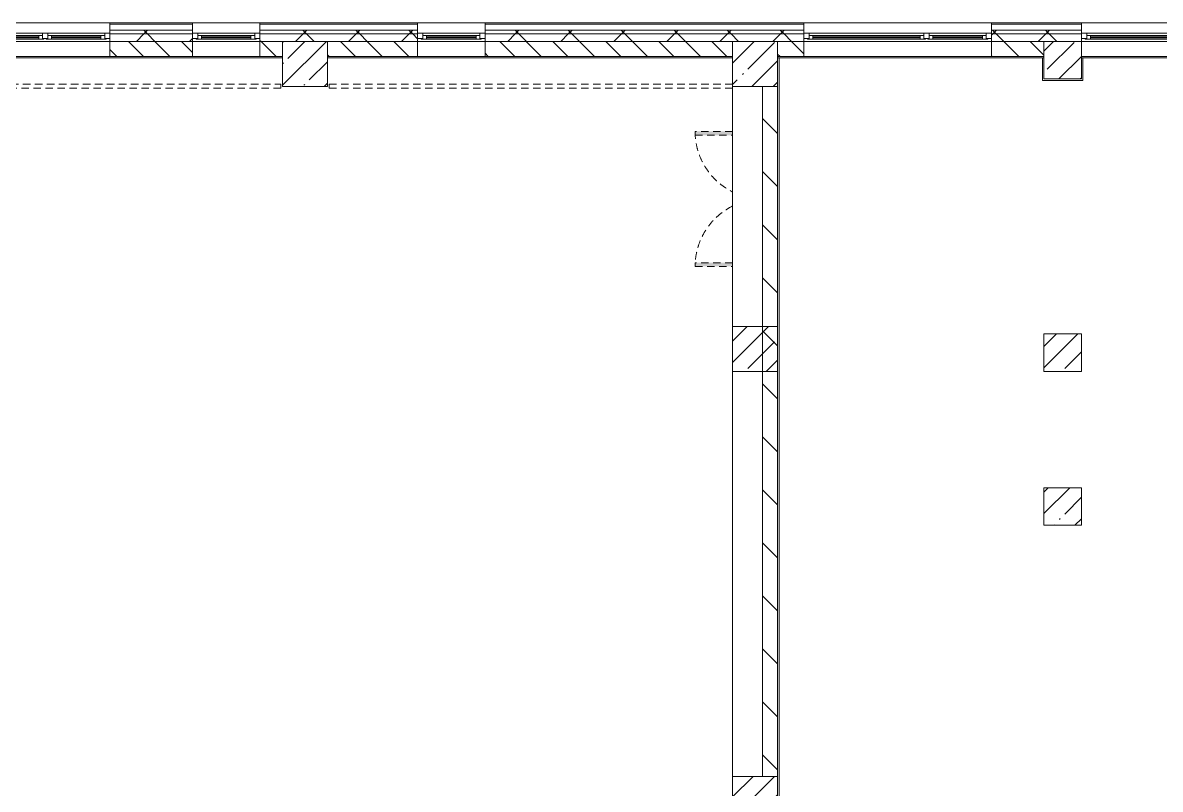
# Model space of a CAD drawing. Header units: millimetres. Extents: x 81382 to 274764, y -8553 to 29000.
# Drawn here: x 204452 to 219614, y 17129 to 27350 of the extents above; entities that cross this region are included whole.
import ezdxf

# ---------------------------------------------------------------- set-up
doc = ezdxf.new("R2010")
doc.units = ezdxf.units.MM
doc.linetypes.add('200_ШТРИХ__ш1_п0_6_', pattern=[160, 100, -60])
for name, color, linetype, lineweight in [('A-DETL-MBND-1', 7, '200_ШТРИХ__ш1_п0_6_', 9), ('A-GLAZ-3', 7, 'Continuous', 5), ('A-WALL', 7, 'Continuous', 9), ('A-WALL-2', 7, 'Continuous', 5), ('I-WALL-2', 7, 'Continuous', 5), ('S-COLS-1', 7, 'Continuous', 5)]:
    doc.layers.add(name, color=color, linetype=linetype, lineweight=lineweight)
doc.layers.add('A-FLOR-2', color=7, linetype='Continuous', lineweight=5, true_color=0xaaaaaa)
pattern_1 = [(45, (147753.76, 0), (-285.1231, 285.1231), []), (45, (148038.9, 0), (-285.1231, 285.1231), [504.031, -100.806, 16.764, -84.042])]
pattern_2 = [(45, (147753.76, 0), (-353.5534, 353.5534), []), (135, (147753.76, 0), (-353.5534, -353.5534), [])]

# ---------------------------------------------------------------- blocks, each defined once
blk = doc.blocks.new('BSC_Колонна _Прямоугольная - 600х600-V208-3_9_3_птичка')
at = {"layer": 'S-COLS-1'}
h = blk.add_hatch(dxfattribs=at)
h.set_pattern_fill('FP_88', color=256, style=0, pattern_type=2)
h.set_pattern_definition([(45, (-66460, -17000), (-285.1231, 285.1231), []), (45, (-66174.88, -17000), (-285.1231, 285.1231), [504.031, -100.806, 16.764, -84.042])])
h.paths.add_polyline_path([(-300, -300), (300, -300), (300, 300), (-300, 300)])
for p, q in [((300, 300), (-300, 300)), ((-300, 300), (-300, -300)), ((300, -300), (300, 300)), ((-300, -300), (300, -300))]:
    blk.add_line(p, q, dxfattribs=at)
blk = doc.blocks.new('BSC_Колонна _Прямоугольная - 500х500-V225-3_9_3_птичка')
at = {"layer": 'S-COLS-1'}
h = blk.add_hatch(dxfattribs=at)
h.set_pattern_fill('FP_107', color=256, style=0, pattern_type=2)
h.set_pattern_definition([(45, (-70560, -22950), (-285.1231, 285.1231), []), (45, (-70274.88, -22950), (-285.1231, 285.1231), [504.031, -100.806, 16.764, -84.042])])
h.paths.add_polyline_path([(-250, -250), (250, -250), (250, 250), (-250, 250)])
for p, q in [((250, 250), (-250, 250)), ((-250, 250), (-250, -250)), ((250, -250), (250, 250)), ((-250, -250), (250, -250))]:
    blk.add_line(p, q, dxfattribs=at)
blk = doc.blocks.new('120_Окно_СКБ_2Ст - 120_Окно_СКБ_2Ст 3100х2500 _мал_створка слева_ 2-19089248-3_9_3_птичка')
at = {"layer": 'A-GLAZ-3'}
for p, q in [((-1550, -75), (-1550, -5)), ((-1550, -5), (-1480, -5)), ((1550, -5), (-1550, -5)), ((-1480, -75), (-1550, -75)), ((-1550, -75), (-1500, -75)), ((-1480, -75), (-1500, -75)), ((-1500, -75), (-1500, -85)), ((-1500, -85), (670, -85)), ((670, -85), (-1500, -85)), ((-1480, -5), (-1480, -75)), ((650, -35), (-1480, -35)), ((-1480, -35), (-1480, -75)), ((-1430, -85), (-1430, -35)), ((-1430, -55), (600, -55)), ((600, -65), (-1430, -65)), ((600, -85), (600, -35)), ((650, -75), (650, -5)), ((650, -5), (720, -5)), ((650, -75), (650, -35)), ((720, -75), (650, -75)), ((670, -75), (650, -75)), ((670, -75), (700, -75)), ((670, -85), (670, -75)), ((720, -75), (700, -75)), ((700, -75), (700, -85)), ((700, -85), (1500, -85)), ((1500, -85), (700, -85)), ((720, -5), (720, -75)), ((1480, -35), (720, -35)), ((720, -35), (720, -75)), ((770, -85), (770, -35)), ((770, -55), (1430, -55)), ((1430, -65), (770, -65)), ((1430, -85), (1430, -35)), ((1480, -75), (1480, -5)), ((1480, -5), (1550, -5)), ((1480, -75), (1480, -35)), ((1550, -75), (1480, -75)), ((1500, -75), (1480, -75)), ((1500, -75), (1550, -75)), ((1500, -85), (1500, -75)), ((1550, -5), (1550, -75))]:
    blk.add_line(p, q, dxfattribs=at)
blk = doc.blocks.new('110_Дверь_СКБ_2Ст - Д-10 1800x2100h_Актовый зал EI30-32403870-3_9_3_птичка')
at = {"layer": 'A-DETL-MBND-1'}
for points in [[(-887.5, 500), (-837.5, 500), (-837.5, 1000), (-887.5, 1000)], [(862.5, 1000), (862.5, 500), (912.5, 500), (912.5, 1000)]]:
    blk.add_hatch(color=256, dxfattribs=at).paths.add_polyline_path(points)
for p, q in [((-887.5, 1000), (-887.5, 500)), ((-837.5, 1000), (-887.5, 1000)), ((-837.5, 500), (-837.5, 1000)), ((912.5, 1000), (862.5, 1000)), ((862.5, 1000), (862.5, 500)), ((912.5, 500), (912.5, 1000))]:
    blk.add_line(p, q, dxfattribs=at)
for centre, start, end in [((-887.5, 100), 26.74452, 90), ((912.5, 100), 90, 153.25548)]:
    blk.add_arc(centre, 900, start, end, dxfattribs=at)
blk = doc.blocks.new('BSC_Колонна _Прямоугольная - 500х500-V291-3_9_3_птичка')
at = {"layer": 'S-COLS-1'}
h = blk.add_hatch(dxfattribs=at)
h.set_pattern_fill('FP_125', color=256, style=0, pattern_type=2)
h.set_pattern_definition([(45, (-70560, -20900), (-285.1231, 285.1231), []), (45, (-70274.88, -20900), (-285.1231, 285.1231), [504.031, -100.806, 16.764, -84.042])])
h.paths.add_polyline_path([(-250, -250), (250, -250), (250, 250), (-250, 250)])
for p, q in [((250, 250), (-250, 250)), ((-250, 250), (-250, -250)), ((250, -250), (250, 250)), ((-250, -250), (250, -250))]:
    blk.add_line(p, q, dxfattribs=at)
blk = doc.blocks.new('120_Окно_СКБ_1Ст - 120_Окно_СКБ_1Ст 900х2500_h_-19906774-3_9_3_птичка')
at = {"layer": 'A-GLAZ-3'}
for p, q in [((-450, -75), (-450, -5)), ((-450, -5), (-380, -5)), ((450, -5), (-450, -5)), ((-380, -75), (-450, -75)), ((-450, -75), (-400, -75)), ((-380, -75), (-400, -75)), ((-400, -75), (-400, -85)), ((-400, -85), (400, -85)), ((400, -85), (-400, -85)), ((-380, -5), (-380, -75)), ((380, -35), (-380, -35)), ((-380, -35), (-380, -75)), ((-330, -85), (-330, -35)), ((-330, -55), (330, -55)), ((330, -65), (-330, -65)), ((330, -85), (330, -35)), ((380, -75), (380, -5)), ((380, -5), (450, -5)), ((380, -75), (380, -35)), ((450, -75), (380, -75)), ((400, -75), (380, -75)), ((400, -75), (450, -75)), ((400, -85), (400, -75)), ((450, -5), (450, -75))]:
    blk.add_line(p, q, dxfattribs=at)
blk = doc.blocks.new('120_Окно_СКБ_2Ст - 120_Окно_СКБ_2Ст 2500х2500 _мал створка справа_-23206729-3_9_3_птичка')
at = {"layer": 'A-GLAZ-3'}
for p, q in [((-1250, -75), (-1250, -5)), ((-1250, -5), (-1180, -5)), ((1250, -5), (-1250, -5)), ((-1180, -75), (-1250, -75)), ((-1250, -75), (-1200, -75)), ((-1180, -75), (-1200, -75)), ((-1200, -75), (-1200, -85)), ((-1200, -85), (370, -85)), ((370, -85), (-1200, -85)), ((-1180, -5), (-1180, -75)), ((350, -35), (-1180, -35)), ((-1180, -35), (-1180, -75)), ((-1130, -85), (-1130, -35)), ((-1130, -55), (300, -55)), ((300, -65), (-1130, -65)), ((300, -85), (300, -35)), ((350, -75), (350, -5)), ((350, -5), (420, -5)), ((350, -75), (350, -35)), ((420, -75), (350, -75)), ((370, -75), (350, -75)), ((370, -75), (400, -75)), ((370, -85), (370, -75)), ((420, -75), (400, -75)), ((400, -75), (400, -85)), ((400, -85), (1200, -85)), ((1200, -85), (400, -85)), ((420, -5), (420, -75)), ((1180, -35), (420, -35)), ((420, -35), (420, -75)), ((470, -85), (470, -35)), ((470, -55), (1130, -55)), ((1130, -65), (470, -65)), ((1130, -85), (1130, -35)), ((1180, -75), (1180, -5)), ((1180, -5), (1250, -5)), ((1180, -75), (1180, -35)), ((1250, -75), (1180, -75)), ((1200, -75), (1180, -75)), ((1200, -75), (1250, -75)), ((1200, -85), (1200, -75)), ((1250, -5), (1250, -75))]:
    blk.add_line(p, q, dxfattribs=at)
blk = doc.blocks.new('120_Окно_СКБ_2Ст - 120_Окно_СКБ_2Ст 2100х2400 _мал створка справа_-19092174-3_9_3_птичка')
at = {"layer": 'A-GLAZ-3'}
for p, q in [((-1050, -75), (-1050, -5)), ((-1050, -5), (-980, -5)), ((1050, -5), (-1050, -5)), ((-980, -75), (-1050, -75)), ((-1050, -75), (-1000, -75)), ((-980, -75), (-1000, -75)), ((-1000, -75), (-1000, -85)), ((-1000, -85), (170, -85)), ((170, -85), (-1000, -85)), ((-980, -5), (-980, -75)), ((150, -35), (-980, -35)), ((-980, -35), (-980, -75)), ((-930, -85), (-930, -35)), ((-930, -55), (100, -55)), ((100, -65), (-930, -65)), ((100, -85), (100, -35)), ((150, -75), (150, -5)), ((150, -5), (220, -5)), ((150, -75), (150, -35)), ((220, -75), (150, -75)), ((170, -75), (150, -75)), ((170, -75), (200, -75)), ((170, -85), (170, -75)), ((220, -75), (200, -75)), ((200, -75), (200, -85)), ((200, -85), (1000, -85)), ((1000, -85), (200, -85)), ((220, -5), (220, -75)), ((980, -35), (220, -35)), ((220, -35), (220, -75)), ((270, -85), (270, -35)), ((270, -55), (930, -55)), ((930, -65), (270, -65)), ((930, -85), (930, -35)), ((980, -75), (980, -5)), ((980, -5), (1050, -5)), ((980, -75), (980, -35)), ((1050, -75), (980, -75)), ((1000, -75), (980, -75)), ((1000, -75), (1050, -75)), ((1000, -85), (1000, -75)), ((1050, -5), (1050, -75))]:
    blk.add_line(p, q, dxfattribs=at)

msp = doc.modelspace()

# ---------------------------------------------------------------- hatches: boundary and pattern name
at = {"layer": 'A-WALL-2'}
h = msp.add_hatch(dxfattribs=at)
h.set_pattern_fill('FP_93', color=256, style=0, pattern_type=2)
h.set_pattern_definition(pattern_2)
h.paths.add_polyline_path([(232323.8, 27200), (232323.8, 27250), (228103.8, 27250), (228103.8, 27200), (232122.7, 27200)])
h.paths.add_polyline_path([(224198.9, 27200), (225003.8, 27200), (225003.8, 27250), (224103.8, 27250), (224103.8, 27200)])
h.paths.add_polyline_path([(214863.8, 27200), (214863.8, 27250), (210613.8, 27250), (210613.8, 27200), (213944.7, 27200)])
h.paths.add_polyline_path([(217363.8, 27200), (218563.8, 27200), (218563.8, 27250), (217363.8, 27250)])
h.paths.add_polyline_path([(220663.8, 27200), (222003.8, 27200), (222003.8, 27250), (220663.8, 27250)])
h.paths.add_polyline_path([(209283.7, 27200), (209713.8, 27200), (209713.8, 27250), (207613.8, 27250), (207613.8, 27200), (208351.5, 27200)])
h.paths.add_polyline_path([(206487.1, 27200), (206713.8, 27200), (206713.8, 27250), (205613.8, 27250), (205613.8, 27200)])
h.paths.add_polyline_path([(201826, 27200), (202513.8, 27200), (202513.8, 27250), (201013.8, 27250), (201013.8, 27200)])
h.paths.add_polyline_path([(198097.2, 27200), (198513.8, 27200), (198513.8, 27250), (197414, 27250), (197414, 27200)])
h.paths.add_polyline_path([(189913.8, 27200), (192313.8, 27200), (192313.8, 27250), (189813.8, 27250), (189813.8, 27200)])
h.paths.add_polyline_path([(195413.8, 27200), (196514, 27200), (196514, 27250), (195413.8, 27250)])
h = msp.add_hatch(dxfattribs=at)
h.set_pattern_fill('FP_93', color=256, style=0, pattern_type=2)
h.set_pattern_definition(pattern_2)
h.paths.add_polyline_path([(232323.8, 27100), (232323.8, 27200), (228103.8, 27200), (228103.8, 27100), (232122.7, 27100)])
h.paths.add_polyline_path([(217363.8, 27100), (218563.8, 27100), (218563.8, 27200), (217363.8, 27200)])
h.paths.add_polyline_path([(220663.8, 27100), (222003.8, 27100), (222003.8, 27200), (220663.8, 27200)])
h.paths.add_polyline_path([(214863.8, 27100), (214863.8, 27200), (210613.8, 27200), (210613.8, 27100), (213944.7, 27100)])
h.paths.add_polyline_path([(224103.8, 27100), (225003.8, 27100), (225003.8, 27200), (224103.8, 27200)])
h.paths.add_polyline_path([(202513.8, 27100), (202513.8, 27200), (201013.8, 27200), (201013.8, 27100), (201826, 27100)])
h.paths.add_polyline_path([(209283.7, 27100), (209713.8, 27100), (209713.8, 27200), (207613.8, 27200), (207613.8, 27100), (208351.5, 27100)])
h.paths.add_polyline_path([(205613.8, 27100), (206713.8, 27100), (206713.8, 27200), (205613.8, 27200)])
h.paths.add_polyline_path([(196514, 27100), (196514, 27200), (195413.8, 27200), (195413.8, 27100), (196232.8, 27100)])
h.paths.add_polyline_path([(197414, 27100), (198513.8, 27100), (198513.8, 27200), (197414, 27200)])
h.paths.add_polyline_path([(191571.8, 27100), (192313.8, 27100), (192313.8, 27200), (189913.8, 27200), (189913.8, 27100), (190513.8, 27100)])
h = msp.add_hatch(dxfattribs=at)
h.set_pattern_fill('FP_91', color=256, style=0, pattern_type=2)
h.set_pattern_definition([(135, (147753.76, 0), (-176.7767, -176.7767), [])])
h.paths.add_polyline_path([(229792.2, 26900), (231953.8, 26900), (231953.8, 27100), (228903.8, 27100), (228903.8, 26900)])
h.paths.add_polyline_path([(228393.9, 26900), (228403.8, 26900), (228403.8, 27100), (228103.8, 27100), (228103.8, 26900)])
h.paths.add_polyline_path([(213913.8, 26900), (213913.8, 27100), (210613.8, 27100), (210613.8, 26900), (212080.3, 26900)])
h.paths.add_polyline_path([(217363.8, 26900), (218063.8, 26900), (218063.8, 27100), (217363.8, 27100)])
h.paths.add_polyline_path([(214863.8, 26900), (214863.8, 27100), (214513.8, 27100), (214513.8, 26900)])
h.paths.add_polyline_path([(220663.8, 26900), (221293.8, 26900), (221293.8, 27100), (220663.8, 27100)])
h.paths.add_polyline_path([(221793.8, 26900), (222003.8, 26900), (222003.8, 27100), (221793.8, 27100)])
h.paths.add_polyline_path([(224503.8, 26900), (224503.8, 27100), (224103.8, 27100), (224103.8, 26900), (224198.9, 26900)])
h.paths.add_polyline_path([(207613.8, 26900), (207913.8, 26900), (207913.8, 27100), (207613.8, 27100)])
h.paths.add_polyline_path([(205613.8, 26900), (206713.8, 26900), (206713.8, 27100), (205613.8, 27100)])
h.paths.add_polyline_path([(201913.8, 26900), (201913.8, 27100), (201013.8, 27100), (201013.8, 26900), (201826, 26900)])
h.paths.add_polyline_path([(208513.8, 26900), (209713.8, 26900), (209713.8, 27100), (208513.8, 27100)])
h.paths.add_polyline_path([(197414, 26900), (198513.8, 26900), (198513.8, 27100), (197414, 27100)])
h.paths.add_polyline_path([(195913.8, 26900), (195913.8, 27100), (195413.8, 27100), (195413.8, 26900)])
h.paths.add_polyline_path([(192313.8, 26900), (192313.8, 27100), (190513.8, 27100), (190513.8, 26900), (191571.8, 26900)])
at = {"layer": 'I-WALL-2'}
h = msp.add_hatch(dxfattribs=at)
h.set_pattern_fill('FP_92', color=256, style=0, pattern_type=2)
h.set_pattern_definition([(135, (147753.76, 0), (-353.5534, -353.5534), [])])
h.paths.add_polyline_path([(214313.8, 12320), (214513.8, 12320), (214513.8, 16700), (214313.8, 16700), (214313.8, 13534.8)])
h.paths.add_polyline_path([(214313.8, 17300), (214513.8, 17300), (214513.8, 26500), (214313.8, 26500), (214313.8, 20476.2)])
at = {"layer": 'S-COLS-1'}
h = msp.add_hatch(dxfattribs=at)
h.set_pattern_fill('FP_89', color=256, style=0, pattern_type=2)
h.set_pattern_definition(pattern_1)
h.paths.add_polyline_path([(208513.8, 26500), (208513.8, 27100), (207913.8, 27100), (207913.8, 26500), (208351.5, 26500)])
h = msp.add_hatch(dxfattribs=at)
h.set_pattern_fill('FP_89', color=256, style=0, pattern_type=2)
h.set_pattern_definition(pattern_1)
h.paths.add_polyline_path([(214313.8, 26500), (214513.8, 26500), (214513.8, 27100), (213913.8, 27100), (213913.8, 26500), (213944.7, 26500)])
h = msp.add_hatch(dxfattribs=at)
h.set_pattern_fill('FP_89', color=256, style=0, pattern_type=2)
h.set_pattern_definition(pattern_1)
h.paths.add_polyline_path([(218063.8, 26600), (218563.8, 26600), (218563.8, 27100), (218063.8, 27100), (218063.8, 26839.2)])
h = msp.add_hatch(dxfattribs=at)
h.set_pattern_fill('FP_89', color=256, style=0, pattern_type=2)
h.set_pattern_definition(pattern_1)
h.paths.add_polyline_path([(214513.8, 22700), (214513.8, 23300), (213913.8, 23300), (213913.8, 22700)])

# ---------------------------------------------------------------- linework, layer by layer
at = {"layer": 'A-DETL-MBND-1'}
for p, q in [((202533.8, 26529), (207893.8, 26529)), ((207893.8, 26479), (202533.8, 26479)), ((207893.8, 26479), (207893.8, 26529)), ((208534.8, 26529), (208534.8, 26479)), ((208534.8, 26529), (213913.8, 26529)), ((213913.8, 26479), (208534.8, 26479))]:
    msp.add_line(p, q, dxfattribs=at)
at = {"layer": 'A-FLOR-2'}
for p, q in [((214533.8, 26880), (214533.8, 13620)), ((218043.8, 26580), (218043.8, 26880)), ((218583.8, 26880), (218583.8, 26580)), ((218583.8, 26580), (218043.8, 26580)), ((213913.8, 26500), (213913.8, 23300)), ((213913.8, 22700), (213913.8, 17300))]:
    msp.add_line(p, q, dxfattribs=at)
at = {"layer": 'A-WALL'}
for p, q in [((206713.8, 27330), (205613.8, 27330)), ((209713.8, 27330), (207613.8, 27330)), ((214863.8, 27330), (210613.8, 27330)), ((218563.8, 27330), (217363.8, 27330)), ((206713.8, 27250), (205613.8, 27250)), ((206713.8, 27200), (205613.8, 27200)), ((209713.8, 27250), (207613.8, 27250)), ((209713.8, 27200), (207613.8, 27200)), ((214863.8, 27250), (210613.8, 27250)), ((214863.8, 27200), (210613.8, 27200)), ((218563.8, 27250), (217363.8, 27250)), ((218563.8, 27200), (217363.8, 27200))]:
    msp.add_line(p, q, dxfattribs=at)
at = {"layer": 'A-WALL-2'}
for p, q in [((228103.8, 27350), (197414, 27350)), ((205613.8, 27350), (205613.8, 26900)), ((206713.8, 26900), (206713.8, 27350)), ((207613.8, 27350), (207613.8, 26900)), ((209713.8, 26900), (209713.8, 27350)), ((210613.8, 27350), (210613.8, 26900)), ((214863.8, 26900), (214863.8, 27350)), ((217363.8, 27350), (217363.8, 26900)), ((218563.8, 27100), (218563.8, 27350)), ((228403.8, 27100), (190513.8, 27100)), ((207913.8, 26900), (207913.8, 27100)), ((208513.8, 27100), (208513.8, 26900)), ((213913.8, 26900), (213913.8, 27100)), ((214513.8, 27100), (214513.8, 26900)), ((218063.8, 26900), (218063.8, 27100)), ((205613.8, 26900), (206713.8, 26900)), ((207613.8, 26900), (207913.8, 26900)), ((208513.8, 26900), (209713.8, 26900)), ((210613.8, 26900), (213913.8, 26900)), ((214513.8, 26900), (214863.8, 26900)), ((217363.8, 26900), (218063.8, 26900))]:
    msp.add_line(p, q, dxfattribs=at)
at = {"layer": 'I-WALL-2'}
for p, q in [((202513.8, 27100), (205613.8, 27100)), ((206713.8, 27100), (207613.8, 27100)), ((209713.8, 27100), (210613.8, 27100)), ((214863.8, 27100), (217363.8, 27100)), ((218563.8, 27100), (220663.8, 27100)), ((205613.8, 26900), (202513.8, 26900)), ((207913.8, 26880), (202513.8, 26880)), ((207613.8, 26900), (206713.8, 26900)), ((213913.8, 26880), (208513.8, 26880)), ((210613.8, 26900), (209713.8, 26900)), ((218063.8, 26880), (214513.8, 26880)), ((217363.8, 26900), (214863.8, 26900)), ((220663.8, 26900), (218563.8, 26900)), ((221293.8, 26880), (218563.8, 26880)), ((214313.8, 26500), (214313.8, 17300)), ((214513.8, 26500), (214313.8, 26500)), ((214513.8, 17300), (214513.8, 26500))]:
    msp.add_line(p, q, dxfattribs=at)
at = {"layer": 'S-COLS-1'}
for p, q in [((208513.8, 27100), (207913.8, 27100)), ((207913.8, 27100), (207913.8, 26900)), ((208513.8, 26900), (208513.8, 27100)), ((214513.8, 27100), (213913.8, 27100)), ((213913.8, 27100), (213913.8, 26900)), ((214513.8, 26900), (214513.8, 27100)), ((218563.8, 27100), (218063.8, 27100)), ((218063.8, 27100), (218063.8, 26900)), ((218563.8, 26600), (218563.8, 27100)), ((207913.8, 26900), (207913.8, 26500)), ((208513.8, 26500), (208513.8, 26900)), ((213913.8, 26900), (213913.8, 26500)), ((214513.8, 26500), (214513.8, 26900)), ((218063.8, 26900), (218063.8, 26600)), ((218063.8, 26600), (218563.8, 26600)), ((207913.8, 26500), (208513.8, 26500)), ((213913.8, 26500), (214313.8, 26500)), ((214313.8, 26500), (214513.8, 26500)), ((214513.8, 23300), (213913.8, 23300)), ((213913.8, 23300), (213913.8, 22700)), ((214513.8, 22700), (214513.8, 23300)), ((213913.8, 22700), (214513.8, 22700))]:
    msp.add_line(p, q, dxfattribs=at)

# ---------------------------------------------------------------- block references
at = {"layer": 'A-DETL-MBND-1', "rotation": 89.9999999999999}
msp.add_blockref('110_Дверь_СКБ_2Ст - Д-10 1800x2100h_Актовый зал EI30-32403870-3_9_3_птичка', (214413.8, 24987.5), dxfattribs=at)
at = {"layer": 'A-GLAZ-3'}
for name, p in [('120_Окно_СКБ_2Ст - 120_Окно_СКБ_2Ст 3100х2500 _мал_створка слева_ 2-19089248-3_9_3_птичка', (204063.8, 27215)), ('120_Окно_СКБ_1Ст - 120_Окно_СКБ_1Ст 900х2500_h_-19906774-3_9_3_птичка', (207163.8, 27215)), ('120_Окно_СКБ_1Ст - 120_Окно_СКБ_1Ст 900х2500_h_-19906774-3_9_3_птичка', (210163.8, 27215)), ('120_Окно_СКБ_2Ст - 120_Окно_СКБ_2Ст 2500х2500 _мал створка справа_-23206729-3_9_3_птичка', (216113.8, 27215)), ('120_Окно_СКБ_2Ст - 120_Окно_СКБ_2Ст 2100х2400 _мал створка справа_-19092174-3_9_3_птичка', (219613.8, 27215))]:
    msp.add_blockref(name, p, dxfattribs=at)
at = {"layer": 'S-COLS-1'}
for name, p in [('BSC_Колонна _Прямоугольная - 500х500-V225-3_9_3_птичка', (218313.8, 22950)), ('BSC_Колонна _Прямоугольная - 500х500-V291-3_9_3_птичка', (218313.8, 20900)), ('BSC_Колонна _Прямоугольная - 600х600-V208-3_9_3_птичка', (214213.8, 17000))]:
    msp.add_blockref(name, p, dxfattribs=at)

doc.saveas('drawing.dxf')
